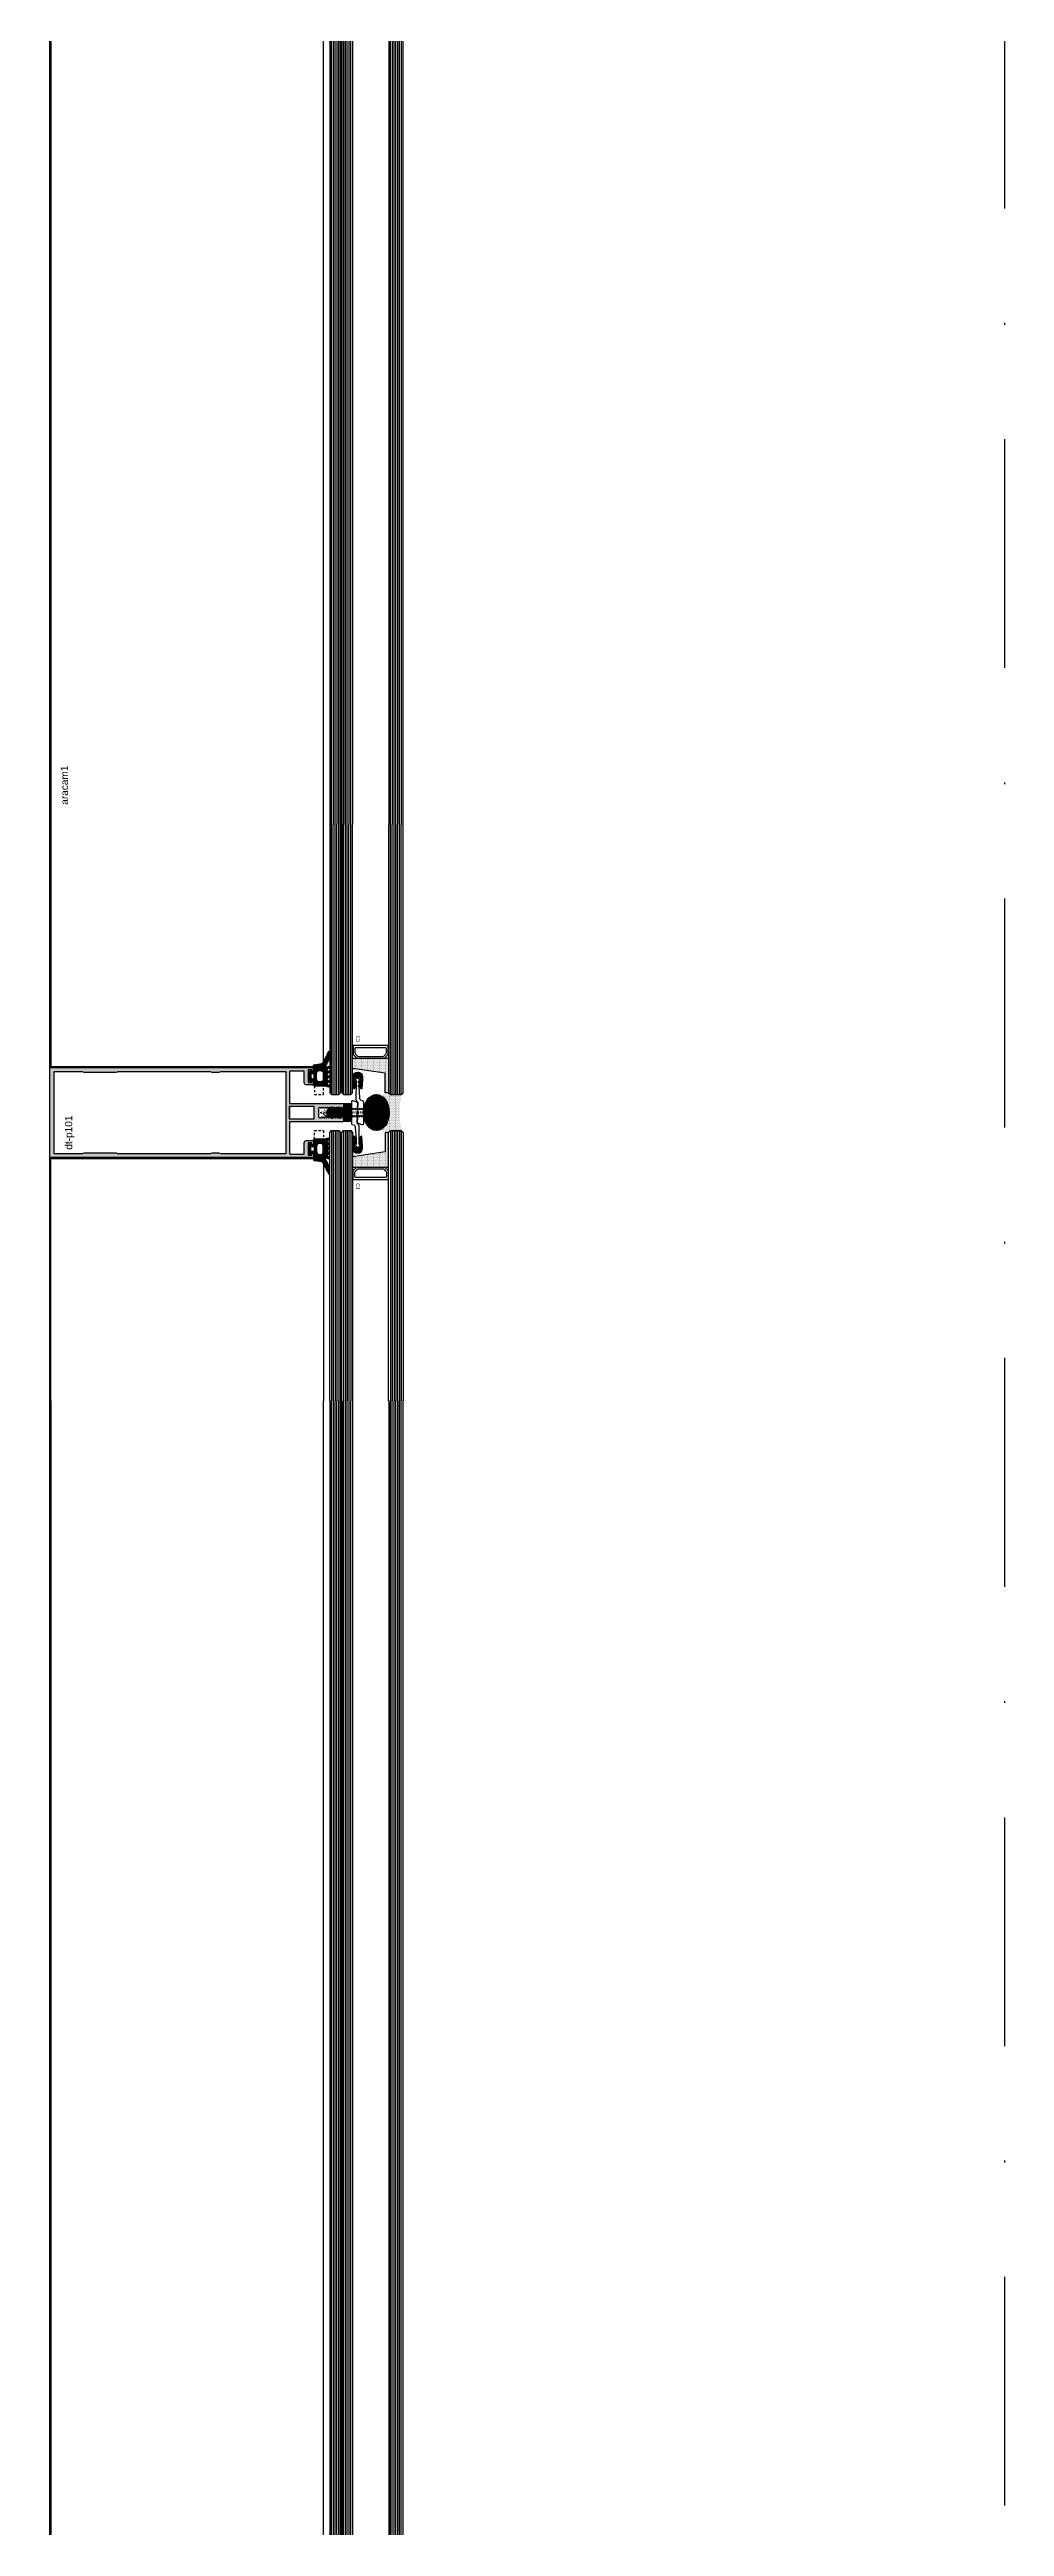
# Model space of a CAD drawing. Header units: inches. Extents: x -772 to 6765, y -813 to 4093.
# Drawn here: x 5997 to 6050, y 1887.1 to 2024.6 of the extents above; entities that cross this region are included whole.
import ezdxf

# ---------------------------------------------------------------- set-up
doc = ezdxf.new("R2010")
doc.units = ezdxf.units.IN
doc.header["$MEASUREMENT"] = 0
for name, pattern in [('DASHDOT', [25.4, 12.7, -6.35, 0, -6.35]), ('HIDDEN', [9.525, 6.35, -3.175]), ('HIDDEN2', [0.1875, 0.125, -0.0625])]:
    doc.linetypes.add(name, pattern=pattern)
for name, color, linetype in [('aksoy_aksesuar', 40, 'Continuous'), ('aksoy_bant', 1, 'Continuous'), ('aksoy_block', 7, 'Continuous'), ('aksoy_detaytarama', 252, 'Continuous'), ('aksoy_fitil', 1, 'Continuous'), ('aksoy_iz', 8, 'HIDDEN'), ('aksoy_kapali', 3, 'Continuous'), ('aksoy_pvc', 245, 'Continuous'), ('aksoy_silikon', 1, 'Continuous'), ('H_FAC_Cam', 153, 'Continuous'), ('H_FAC_Giydirme', 100, 'Continuous'), ('H_GEN_Greyscale1', 251, 'Continuous'), ('H_STR_Aks', 250, 'DASHDOT')]:
    doc.layers.add(name, color=color, linetype=linetype)
doc.layers.add('aksoy_vida', color=8, linetype='Continuous', lineweight=0)
doc.styles.get("Standard").update_dxf_attribs({"font": 'arial.ttf'})

# ---------------------------------------------------------------- blocks, each defined once
blk = doc.blocks.new('RYN_0809271', base_point=(0.007071, -0.007071))
at = {"layer": 'aksoy_detaytarama', "extrusion": (0, 0, -1)}
h = blk.add_hatch(dxfattribs=at)
h.set_pattern_fill('ANSI37', color=256, scale=0.2, angle=90)
h.set_pattern_definition([(135, (5565.3036, -3711.11996), (-0.449012806, -0.449012806), []), (225, (5565.3036, -3711.11996), (0.449012806, -0.449012806), [])])
edge = h.paths.add_edge_path()
edge.add_ellipse((-12.310082, 4.792429), major_axis=(-1.199599, 0), ratio=1, start_angle=-45.01725629, end_angle=45.01725629)
edge.add_line((-13.158071, 3.943929), (-11.300071, 2.084929))
edge.add_ellipse((-10.593746, 2.793201), major_axis=(-1.000272, 0), ratio=1, start_angle=45.078854736, end_angle=90.038648556)
edge.add_line((-10.593071, 1.792929), (-10.076071, 1.792929))
edge.add_ellipse((-10.076048, 1.992985), major_axis=(-0.200056, 0), ratio=1, start_angle=89.993422698, end_angle=224.790710704)
edge.add_line((-9.934071, 2.133929), (-11.351071, 3.550929))
edge.add_ellipse((-11.210095, 3.692873), major_axis=(-0.200056, 0), ratio=1, start_angle=-90.006860777, end_angle=45.19604301, ccw=False)
edge.add_line((-11.210071, 3.892929), (-11.176071, 3.892929))
edge.add_ellipse((-11.175936, 3.692872), major_axis=(-0.200057, 0), ratio=1, start_angle=224.836326451, end_angle=270.038592498, ccw=False)
edge.add_line((-11.034071, 3.833929), (-10.851071, 3.650929))
edge.add_ellipse((-10.710206, 3.792989), major_axis=(-0.20006, 0), ratio=1, start_angle=45.241996465, end_angle=90.038615184)
edge.add_line((-10.710071, 3.592929), (-8.564071, 3.592929))
edge.add_line((-8.564071, 3.592929), (-7.057071, 2.084929))
edge.add_ellipse((-6.350746, 2.793201), major_axis=(-1.000272, 0), ratio=1, start_angle=45.078854736, end_angle=90.038648556)
edge.add_line((-6.350071, 1.792929), (-6.115918, 1.792929))
edge.add_ellipse((-6.115918, 1.992929), major_axis=(-0.2, 0), ratio=1, start_angle=90.000001206, end_angle=225.000058576)
edge.add_line((-5.974497, 2.13435), (-7.433075, 3.592929))
edge.add_line((-7.433075, 3.592929), (-4.507071, 3.592929))
edge.add_ellipse((-4.507071, 3.092929), major_axis=(-0.5, 0), ratio=1, start_angle=179.999957196, end_angle=270.000042804, ccw=False)
edge.add_line((-4.007071, 3.092929), (-4.007071, -0.007071))
edge.add_line((-4.007071, -0.007071), (-0.007071, -0.007071))
edge.add_line((-0.007071, -0.007071), (-0.007071, 3.792929))
edge.add_line((-0.007071, 3.792929), (-0.307071, 4.792929))
edge.add_line((-0.307071, 4.792929), (-0.007071, 5.792929))
edge.add_line((-0.007071, 5.792929), (-0.007071, 9.592929))
edge.add_line((-0.007071, 9.592929), (-4.007071, 9.592929))
edge.add_line((-4.007071, 9.592929), (-4.007071, 6.492929))
edge.add_ellipse((-4.507071, 6.492929), major_axis=(-0.5, 0), ratio=1, start_angle=89.999957196, end_angle=180.000042804, ccw=False)
edge.add_line((-4.507071, 5.992929), (-7.433075, 5.992929))
edge.add_line((-7.433075, 5.992929), (-5.973545, 7.451459))
edge.add_ellipse((-6.114918, 7.592929), major_axis=(-0.2, 0), ratio=1, start_angle=134.980336426, end_angle=270.0000397)
edge.add_line((-6.114918, 7.792929), (-6.350071, 7.792929))
edge.add_ellipse((-6.349884, 6.792994), major_axis=(-0.999936, 0), ratio=1, start_angle=270.010706015, end_angle=315.010184101)
edge.add_line((-7.057071, 7.499929), (-8.564071, 5.992929))
edge.add_line((-8.564071, 5.992929), (-10.710071, 5.992929))
edge.add_ellipse((-10.709351, 5.793225), major_axis=(-0.199706, 0), ratio=1, start_angle=270.206631797, end_angle=315.206109884)
edge.add_line((-10.851071, 5.933929), (-11.034071, 5.750929))
edge.add_ellipse((-11.175084, 5.89334), major_axis=(-0.200414, 0), ratio=1, start_angle=89.717855226, end_angle=134.717333313, ccw=False)
edge.add_line((-11.176071, 5.692929), (-11.210071, 5.692929))
edge.add_ellipse((-11.209948, 5.892631), major_axis=(-0.199702, 0), ratio=1, start_angle=-45.035515694, end_angle=89.964700119, ccw=False)
edge.add_line((-11.351071, 6.033929), (-9.934071, 7.450929))
edge.add_ellipse((-10.075901, 7.59252), major_axis=(-0.200409, 0), ratio=1, start_angle=135.048345638, end_angle=270.048561451)
edge.add_line((-10.076071, 7.792929), (-10.593071, 7.792929))
edge.add_ellipse((-10.592884, 6.792994), major_axis=(-0.999936, 0), ratio=1, start_angle=270.010706015, end_angle=315.010184101)
edge.add_line((-11.300071, 7.499929), (-13.158071, 5.640929))
at = {"layer": 'aksoy_pvc'}
blk.add_lwpolyline([(13.158071, 5.640929, -0.41439), (13.158071, 3.943929), (11.300071, 2.084929, -0.19873), (10.593071, 1.792929), (10.076071, 1.792929, -0.6669), (9.934071, 2.133929), (11.351071, 3.550929, 0.66946), (11.210071, 3.892929), (11.176071, 3.892929, 0.19983), (11.034071, 3.833929), (10.851071, 3.650929, -0.19799), (10.710071, 3.592929), (8.564071, 3.592929), (7.057071, 2.084929, -0.19873), (6.350071, 1.792929), (6.115918, 1.792929, -0.668179), (5.974497, 2.13435), (7.433075, 3.592929), (4.507071, 3.592929, 0.414214), (4.007071, 3.092929), (4.007071, -0.007071), (0.007071, -0.007071), (0.007071, 3.792929), (0.307071, 4.792929), (0.007071, 5.792929), (0.007071, 9.592929), (4.007071, 9.592929), (4.007071, 6.492929, 0.414214), (4.507071, 5.992929), (7.433075, 5.992929), (5.973545, 7.451459, -0.668303), (6.114918, 7.792929), (6.350071, 7.792929, -0.19891), (7.057071, 7.499929), (8.564071, 5.992929), (10.710071, 5.992929, -0.19891), (10.851071, 5.933929), (11.034071, 5.750929, 0.19891), (11.176071, 5.692929), (11.210071, 5.692929, 0.66818), (11.351071, 6.033929), (9.934071, 7.450929, -0.66818), (10.076071, 7.792929), (10.593071, 7.792929, -0.19891), (11.300071, 7.499929), (13.158071, 5.640929)], format="xyb", close=True, dxfattribs=at)
blk = doc.blocks.new('c1(8 20 12) silikon')
at = {"layer": 'aksoy_detaytarama'}
h = blk.add_hatch(dxfattribs=at)
h.set_pattern_fill('DOTS', color=256, scale=0.3)
h.set_pattern_definition([(0, (-3382.41547, -5313.1591), (0.238125, 0.47625), [0, -0.47625])])
h.paths.add_polyline_path([(-45.2, -13), (-45.2, -11), (-34.4, -11), (-31.9, 5.8), (-31.9, 7), (-25.9, 7), (-25.9, -13)])
at = {"layer": 'aksoy_bant'}
for points in [[(-23.7, 7), (-19.2, 7), (-19.2, 6.7), (-23.7, 6.7)], [(-23.7, -12.8), (-19.2, -12.8), (-19.2, -13), (-23.7, -13)]]:
    blk.add_lwpolyline(points, close=True, dxfattribs=at)
at = {"layer": 'aksoy_detaytarama'}
for p, q in [((-46.2, 18.7), (103.8, 18.7)), ((-46.2, 17.7), (103.8, 17.7)), ((-46.2, 16.7), (103.8, 16.7)), ((-46.2, 15.7), (103.8, 15.7)), ((-46.2, 14.7), (103.8, 14.7)), ((-46.2, 12), (103.8, 12)), ((-46.2, 11), (103.8, 11)), ((-46.2, 10), (103.8, 10)), ((-46.2, 9), (103.8, 9)), ((-46.2, 8), (103.8, 8)), ((-46.2, -14), (103.8, -14)), ((-46.2, -15), (103.8, -15)), ((-46.2, -16), (103.8, -16)), ((-46.2, -17), (103.8, -17)), ((-46.2, -18), (103.8, -18)), ((-46.2, -19), (103.8, -19)), ((-46.2, -20), (103.8, -20))]:
    blk.add_line(p, q, dxfattribs=at)
at = {"layer": 'aksoy_detaytarama', "linetype": 'HIDDEN2', "const_width": 0.76}
blk.add_lwpolyline([(103.8, 13.3), (-45.2, 13.3)], dxfattribs=at)
at = {"layer": 'aksoy_silikon'}
blk.add_lwpolyline([(-45.2, -13), (-45.2, -11), (-34.4, -11), (-31.9, 5.8), (-31.9, 7), (-25.9, 7), (-25.9, -13)], close=True, dxfattribs=at)
at = {"layer": 'H_FAC_Cam'}
for points in [[(103.8, 19.7), (-45.2, 19.7), (-46.2, 18.7), (-46.2, 14.7), (-45.2, 13.7), (103.8, 13.7)], [(103.8, 13), (-45.2, 13), (-46.2, 12), (-46.2, 8), (-45.2, 7), (103.8, 7)], [(103.8, -13), (-45.2, -13), (-46.2, -14), (-46.2, -20), (-45.2, -21), (103.8, -21)]]:
    blk.add_lwpolyline(points, dxfattribs=at)
at = {"layer": 'H_FAC_Giydirme', "ltscale": 10}
for points in [[(-19.2, 6.7), (-23.7, 6.7, 0.198912), (-24, 6.6), (-25.8, 4.8, 0.198912), (-25.9, 4.5), (-25.9, -10.6, 0.198912), (-25.8, -10.9), (-24, -12.7, 0.198912), (-23.7, -12.8), (-19.2, -12.8, 0.414214), (-18.9, -12.5), (-18.9, 6.4, 0.414214)], [(-24.7, 4.5, 0.198912), (-25, 3.8), (-25, -9.9, 0.198912), (-24.7, -10.6), (-23.8, -11.5, 0.198912), (-23.1, -11.8), (-20.7, -11.8, 0.414214), (-20.2, -11.3), (-20.2, 5.2, 0.414214), (-20.7, 5.7), (-23.1, 5.7, 0.198912), (-23.8, 5.4)]]:
    blk.add_lwpolyline(points, format="xyb", close=True, dxfattribs=at)
at = {"layer": 'aksoy_kapali', "ltscale": 0.5}
blk.add_text('C1', height=2, dxfattribs=at).set_placement((-17, 3.1))
blk = doc.blocks.new('0340175')
at = {"layer": 'aksoy_aksesuar'}
blk.add_lwpolyline([(4.7, 8.4, 0.014542), (4.7, 8.4), (11, 8.8, 0.296419), (12.3, 9.8), (12.6, 10.7, -0.315299), (13.1, 11), (25.5, 11, -0.520567), (26, 10.4), (25.1, 7.9, -0.315299), (24.6, 7.5), (23.1, 7.5), (23.1, 7.9), (13.2, 7.9), (13.1, 7.7, -0.268481), (11.7, 7), (2.2, 7.1, 0.166636), (1.6, 6.9, -1.979594), (1.6, 8.5, 0.166357), (2.2, 8.4), (4.7, 8.4)], format="xyb", close=True, dxfattribs=at)
blk = doc.blocks.new('RYN_0809850', base_point=(63.7, -37.626821))
at = {"layer": 'aksoy_detaytarama', "extrusion": (0, 0, -1)}
h = blk.add_hatch(dxfattribs=at)
h.set_pattern_fill('ANSI37', color=256, scale=0.2, angle=90)
h.set_pattern_definition([(135, (5448.0269, -3473.27084), (-0.449012806, -0.449012806), []), (225, (5448.0269, -3473.27084), (0.449012806, -0.449012806), [])])
edge = h.paths.add_edge_path()
edge.add_ellipse((-67.207201, -33.379024), major_axis=(-0.2, 0), ratio=1, start_angle=178.540278702, end_angle=314.999999851, ccw=False)
edge.add_line((-67.007266, -33.384119), (-67.024092, -34.044444))
edge.add_line((-67.024092, -34.044444), (-67.874474, -34.894826))
edge.add_line((-67.874474, -34.894826), (-67.78618, -35.910454))
edge.add_line((-67.78618, -35.910454), (-67.407635, -35.531909))
edge.add_ellipse((-67.266213, -35.67333), major_axis=(-0.2, 0), ratio=1, start_angle=178.540339537, end_angle=315.000060687, ccw=False)
edge.add_line((-67.066278, -35.678425), (-67.083105, -36.33875))
edge.add_line((-67.083105, -36.33875), (-68.312597, -37.568242))
edge.add_ellipse((-68.454019, -37.426821), major_axis=(-0.2, 0), ratio=1, start_angle=4.968660374, end_angle=135.000077982, ccw=False)
edge.add_line((-68.653267, -37.444143), (-69.100055, -32.300028))
edge.add_line((-69.100055, -32.300028), (-69.100055, -30.900028))
edge.add_ellipse((-66.400027, -30.900028), major_axis=(-2.700028, 0), ratio=1, start_angle=180, end_angle=360, ccw=False)
edge.add_line((-63.7, -30.900028), (-63.7, -32.298546))
edge.add_line((-63.7, -32.298546), (-64.147337, -37.444143))
edge.add_ellipse((-64.346585, -37.426821), major_axis=(-0.199999, 0), ratio=1, start_angle=44.999976107, end_angle=175.031393715, ccw=False)
edge.add_line((-64.488006, -37.568242), (-65.717499, -36.33875))
edge.add_line((-65.717499, -36.33875), (-65.734325, -35.678425))
edge.add_ellipse((-65.53439, -35.67333), major_axis=(-0.2, 0), ratio=1, start_angle=-134.999999851, end_angle=1.459721298, ccw=False)
edge.add_line((-65.392969, -35.531909), (-65.013919, -35.910959))
edge.add_line((-65.013919, -35.910959), (-64.92558, -34.894826))
edge.add_line((-64.92558, -34.894826), (-65.775963, -34.044444))
edge.add_line((-65.775963, -34.044444), (-65.792789, -33.384119))
edge.add_ellipse((-65.592854, -33.379024), major_axis=(-0.2, 0), ratio=1, start_angle=-134.999999851, end_angle=1.459721298, ccw=False)
edge.add_line((-65.451433, -33.237603), (-64.835091, -33.853945))
edge.add_line((-64.835091, -33.853945), (-64.7, -32.300028))
edge.add_ellipse((-66.400027, -32.300026), major_axis=(-1.700027, 0), ratio=1, start_angle=179.999941581, end_angle=252.905350623)
edge.add_line((-65.900302, -30.675106), (-65.900302, -31.433812))
edge.add_ellipse((-66.400027, -32.300026), major_axis=(-1.000027, 0), ratio=1, start_angle=240.01903866, end_angle=300.017286863)
edge.add_line((-66.900302, -31.434129), (-66.900302, -30.675106))
edge.add_ellipse((-66.400577, -32.300026), major_axis=(-1.700027, 0), ratio=1, start_angle=-72.905350623, end_angle=0.000058419)
edge.add_line((-68.100604, -32.300028), (-67.964964, -33.853945))
edge.add_line((-67.964964, -33.853945), (-67.348622, -33.237603))
at = {"layer": 'aksoy_fitil'}
blk.add_lwpolyline([(67.348622, -33.237603, 0.677431), (67.007266, -33.384119), (67.024092, -34.044444), (67.874474, -34.894826), (67.78618, -35.910454), (67.407635, -35.531909, 0.677431), (67.066278, -35.678425), (67.083105, -36.33875), (68.312597, -37.568242, 0.637263), (68.653267, -37.444143), (69.100055, -32.300028), (69.100055, -30.900028, 1), (63.7, -30.900028), (63.7, -32.298546), (64.147337, -37.444143, 0.637263), (64.488006, -37.568242), (65.717499, -36.33875), (65.734325, -35.678425, 0.677431), (65.392969, -35.531909), (65.013919, -35.910959), (64.92558, -34.894826), (65.775963, -34.044444), (65.792789, -33.384119, 0.677431), (65.451433, -33.237603), (64.835091, -33.853945), (64.7, -32.300028, -0.329293), (65.900302, -30.675106), (65.900302, -31.433812, -0.267941), (66.900302, -31.434129), (66.900302, -30.675106, -0.329293), (68.100604, -32.300028), (67.964964, -33.853945), (67.348622, -33.237603)], format="xyb", close=True, dxfattribs=at)
blk = doc.blocks.new('RYN_0342506', base_point=(58, 24.6))
at = {"layer": 'aksoy_detaytarama', "ltscale": 0.1, "extrusion": (0, 0, -1)}
h = blk.add_hatch(color=256, dxfattribs=at)
h.dxf.hatch_style = 1
h.paths.add_polyline_path([(-88.1, 53), (-88.1, 46.2), (-74.4, 46.2), (-74.4, 53)], flags=16)
edge = h.paths.add_edge_path()
edge.add_arc((-87.6, 72.1), 0.5, 450.0013, 539.9987)
edge.add_line((-88.1, 72.1), (-88.1, 54.7))
edge.add_line((-88.1, 54.7), (-58.5, 54.7))
edge.add_arc((-58.5, 54.2), 0.5, 360, 450, ccw=False)
edge.add_line((-58, 54.2), (-58, 52.5))
edge.add_line((-58, 52.5), (-58.1, 52.5))
edge.add_line((-58.1, 52.5), (-58.3, 52.1))
edge.add_arc((-58.5, 52.2), 0.2, 210, 330, ccw=False)
edge.add_line((-58.7, 52.1), (-58.8, 52.4))
edge.add_arc((-59, 52.3), 0.2, 390, 510)
edge.add_line((-59.2, 52.4), (-59.3, 52.1))
edge.add_arc((-59.5, 52.2), 0.2, 210, 330, ccw=False)
edge.add_line((-59.7, 52.1), (-59.8, 52.4))
edge.add_arc((-60, 52.3), 0.2, 390, 510)
edge.add_line((-60.2, 52.4), (-60.3, 52.1))
edge.add_arc((-60.5, 52.2), 0.2, 210, 330, ccw=False)
edge.add_line((-60.7, 52.1), (-60.8, 52.4))
edge.add_arc((-61, 52.3), 0.2, 390, 510)
edge.add_line((-61.2, 52.4), (-61.3, 52.1))
edge.add_arc((-61.5, 52.2), 0.2, 210, 330, ccw=False)
edge.add_line((-61.7, 52.1), (-61.8, 52.4))
edge.add_arc((-62, 52.3), 0.2, 390, 510)
edge.add_line((-62.2, 52.4), (-62.3, 52.1))
edge.add_arc((-62.5, 52.2), 0.2, 210, 330, ccw=False)
edge.add_line((-62.7, 52.1), (-62.8, 52.4))
edge.add_arc((-63, 52.3), 0.2, 390, 510)
edge.add_line((-63.2, 52.4), (-63.3, 52.1))
edge.add_arc((-63.5, 52.2), 0.2, 210, 330, ccw=False)
edge.add_line((-63.7, 52.1), (-63.8, 52.4))
edge.add_arc((-64, 52.3), 0.2, 390, 510)
edge.add_line((-64.2, 52.4), (-64.3, 52.1))
edge.add_arc((-64.5, 52.2), 0.2, 210, 330, ccw=False)
edge.add_line((-64.7, 52.1), (-64.8, 52.4))
edge.add_arc((-65, 52.3), 0.2, 390, 510)
edge.add_line((-65.2, 52.4), (-65.3, 52.1))
edge.add_arc((-65.5, 52.2), 0.2, 210, 330, ccw=False)
edge.add_line((-65.7, 52.1), (-65.8, 52.4))
edge.add_arc((-66, 52.3), 0.2, 390, 510)
edge.add_line((-66.2, 52.4), (-66.3, 52.1))
edge.add_arc((-66.5, 52.2), 0.2, 210, 330, ccw=False)
edge.add_line((-66.7, 52.1), (-66.8, 52.4))
edge.add_arc((-67, 52.3), 0.2, 390, 510)
edge.add_line((-67.2, 52.4), (-67.3, 52.1))
edge.add_arc((-67.5, 52.2), 0.2, 210, 330, ccw=False)
edge.add_line((-67.7, 52.1), (-67.8, 52.4))
edge.add_arc((-68, 52.3), 0.2, 390, 510)
edge.add_line((-68.2, 52.4), (-68.3, 52.1))
edge.add_arc((-68.5, 52.2), 0.2, 210, 330, ccw=False)
edge.add_line((-68.7, 52.1), (-68.8, 52.4))
edge.add_arc((-69, 52.3), 0.2, 390, 510)
edge.add_line((-69.2, 52.4), (-69.3, 52.1))
edge.add_arc((-69.5, 52.2), 0.2, 210, 330, ccw=False)
edge.add_line((-69.7, 52.1), (-69.8, 52.4))
edge.add_arc((-70, 52.3), 0.2, 390, 510)
edge.add_line((-70.2, 52.4), (-70.3, 52.1))
edge.add_arc((-70.5, 52.2), 0.2, 210, 330, ccw=False)
edge.add_line((-70.7, 52.1), (-70.9, 52.5))
edge.add_line((-70.9, 52.5), (-71, 52.5))
edge.add_arc((-71, 51.5), 1, 450, 540)
edge.add_line((-72, 51.5), (-72, 47.7))
edge.add_arc((-71, 47.7), 1, 540, 630)
edge.add_line((-71, 46.7), (-70.4, 46.7))
edge.add_line((-70.4, 46.7), (-70.2, 47.1))
edge.add_arc((-70, 47), 0.2, 390, 510, ccw=False)
edge.add_line((-69.8, 47.1), (-69.7, 46.8))
edge.add_arc((-69.5, 46.9), 0.2, 570, 690)
edge.add_line((-69.3, 46.8), (-69.2, 47.1))
edge.add_arc((-69, 47), 0.2, 390, 510, ccw=False)
edge.add_line((-68.8, 47.1), (-68.7, 46.8))
edge.add_arc((-68.5, 46.9), 0.2, 570, 690)
edge.add_line((-68.3, 46.8), (-68.2, 47.1))
edge.add_arc((-68, 47), 0.2, 390, 510, ccw=False)
edge.add_line((-67.8, 47.1), (-67.7, 46.8))
edge.add_arc((-67.5, 46.9), 0.2, 570, 690)
edge.add_line((-67.3, 46.8), (-67.2, 47.1))
edge.add_arc((-67, 47), 0.2, 390, 510, ccw=False)
edge.add_line((-66.8, 47.1), (-66.7, 46.8))
edge.add_arc((-66.5, 46.9), 0.2, 570, 690)
edge.add_line((-66.3, 46.8), (-66.2, 47.1))
edge.add_arc((-66, 47), 0.2, 390, 510, ccw=False)
edge.add_line((-65.8, 47.1), (-65.7, 46.8))
edge.add_arc((-65.5, 46.9), 0.2, 570, 690)
edge.add_line((-65.3, 46.8), (-65.2, 47.1))
edge.add_arc((-65, 47), 0.2, 390, 510, ccw=False)
edge.add_line((-64.8, 47.1), (-64.7, 46.8))
edge.add_arc((-64.5, 46.9), 0.2, 570, 690)
edge.add_line((-64.3, 46.8), (-64.2, 47.1))
edge.add_arc((-64, 47), 0.2, 390, 510, ccw=False)
edge.add_line((-63.8, 47.1), (-63.7, 46.8))
edge.add_arc((-63.5, 46.9), 0.2, 570, 690)
edge.add_line((-63.3, 46.8), (-63.2, 47.1))
edge.add_arc((-63, 47), 0.2, 390, 510, ccw=False)
edge.add_line((-62.8, 47.1), (-62.7, 46.8))
edge.add_arc((-62.5, 46.9), 0.2, 570, 690)
edge.add_line((-62.3, 46.8), (-62.2, 47.1))
edge.add_arc((-62, 47), 0.2, 390, 510, ccw=False)
edge.add_line((-61.8, 47.1), (-61.7, 46.8))
edge.add_arc((-61.5, 46.9), 0.2, 570, 690)
edge.add_line((-61.3, 46.8), (-61.2, 47.1))
edge.add_arc((-61, 47), 0.2, 390, 510, ccw=False)
edge.add_line((-60.8, 47.1), (-60.7, 46.8))
edge.add_arc((-60.5, 46.9), 0.2, 570, 690)
edge.add_line((-60.3, 46.8), (-60.2, 47.1))
edge.add_arc((-60, 47), 0.2, 390, 510, ccw=False)
edge.add_line((-59.8, 47.1), (-59.7, 46.8))
edge.add_arc((-59.5, 46.9), 0.2, 570, 690)
edge.add_line((-59.3, 46.8), (-59.2, 47.1))
edge.add_arc((-59, 47), 0.2, 390, 510, ccw=False)
edge.add_line((-58.8, 47.1), (-58.6, 46.7))
edge.add_line((-58.6, 46.7), (-58, 46.7))
edge.add_line((-58, 46.7), (-58, 45))
edge.add_arc((-58.5, 45), 0.5, 270, 360, ccw=False)
edge.add_line((-58.5, 44.5), (-88.2, 44.5))
edge.add_line((-88.1, 44.5), (-88.1, 27.1))
edge.add_arc((-87.6, 27.1), 0.5, 540.0013, 629.9987)
edge.add_line((-87.6, 26.6), (-79.8, 26.6))
edge.add_line((-79.8, 26.6), (-79.8, 32.9))
edge.add_arc((-78.6, 32.9), 1.2, 450, 540, ccw=False)
edge.add_line((-78.6, 34.1), (-75.1, 34.1))
edge.add_arc((-75.1, 33.6), 0.5, 360, 450, ccw=False)
edge.add_line((-74.6, 33.6), (-74.6, 32.2))
edge.add_arc((-74.9, 32.2), 0.3, 270, 360.5033, ccw=False)
edge.add_line((-74.9, 31.9), (-75.1, 31.9))
edge.add_arc((-75.1, 32.4), 0.5, 540, 630, ccw=False)
edge.add_line((-75.6, 32.4), (-75.6, 32.9))
edge.add_line((-75.6, 32.9), (-77.6, 32.9))
edge.add_line((-77.7, 32.9), (-77.6, 29.6))
edge.add_line((-77.7, 29.6), (-77.8, 29.4))
edge.add_line((-77.8, 29.4), (-77.7, 29.2))
edge.add_line((-77.7, 29.2), (-77.7, 25.9))
edge.add_line((-77.7, 25.9), (-75.6, 25.9))
edge.add_line((-75.6, 25.9), (-75.6, 26.4))
edge.add_arc((-75.1, 26.4), 0.5, 450, 540, ccw=False)
edge.add_line((-75.1, 26.9), (-74.9, 26.9))
edge.add_arc((-74.9, 26.6), 0.3, 360, 450, ccw=False)
edge.add_line((-74.6, 26.6), (-74.7, 25.1))
edge.add_arc((-75.1, 25.1), 0.5, 270, 360, ccw=False)
edge.add_line((-75.1, 24.6), (-220.6, 24.6))
edge.add_arc((-220.6, 25.1), 0.5, 540.0003, 629.9997, ccw=False)
edge.add_line((-221.1, 25.1), (-221.1, 74.1))
edge.add_arc((-220.6, 74.1), 0.5, 450.0003, 539.9997, ccw=False)
edge.add_line((-220.6, 74.6), (-75.1, 74.6))
edge.add_arc((-75.1, 74.1), 0.5, 360, 450, ccw=False)
edge.add_line((-74.6, 74.1), (-74.6, 72.6))
edge.add_arc((-74.9, 72.6), 0.3, 270, 360, ccw=False)
edge.add_line((-74.9, 72.3), (-75.1, 72.3))
edge.add_arc((-75.1, 72.8), 0.5, 180, 270, ccw=False)
edge.add_line((-75.6, 72.8), (-75.7, 73.3))
edge.add_line((-75.6, 73.3), (-77.7, 73.3))
edge.add_line((-77.7, 73.3), (-77.7, 70))
edge.add_line((-77.7, 70), (-77.8, 69.8))
edge.add_line((-77.8, 69.8), (-77.6, 69.6))
edge.add_line((-77.7, 69.6), (-77.6, 66.3))
edge.add_line((-77.7, 66.3), (-75.6, 66.3))
edge.add_line((-75.6, 66.3), (-75.6, 66.8))
edge.add_arc((-75.1, 66.8), 0.5, 450, 540, ccw=False)
edge.add_line((-75.1, 67.3), (-74.9, 67.3))
edge.add_arc((-74.9, 67), 0.3, 359.4967, 450, ccw=False)
edge.add_line((-74.6, 67), (-74.6, 65.6))
edge.add_arc((-75.1, 65.6), 0.5, 270, 360, ccw=False)
edge.add_line((-75.1, 65.1), (-78.7, 65.1))
edge.add_arc((-78.6, 66.3), 1.2, 540, 630, ccw=False)
edge.add_line((-79.8, 66.3), (-79.8, 72.6))
edge.add_line((-79.8, 72.6), (-87.6, 72.6))
h.paths.add_polyline_path([(-218.6, 72.4), (-203.1, 72.4), (-202.1, 72.1), (-184.1, 72.1), (-183.1, 72.4), (-132.1, 72.4), (-131.1, 72.1), (-127.1, 72.1), (-126.1, 72.4), (-90.1, 72.4), (-90.1, 26.8), (-126.1, 26.8), (-127.1, 27.1), (-131.1, 27.1), (-132.1, 26.8), (-183.2, 26.8), (-183.1, 26.8), (-184.1, 27.1), (-202.1, 27.1), (-203.1, 26.8), (-218.6, 26.8)], flags=16)
at = {"layer": 'H_FAC_Giydirme', "extrusion": (0, 0, -1)}
blk.add_lwpolyline([(-87.6, 72.6, 0.4142), (-88.1, 72.1), (-88.1, 54.7), (-58.5, 54.7, -0.414214), (-58, 54.2), (-58, 52.5), (-58.1, 52.5), (-58.3, 52.1, -0.57735), (-58.7, 52.1), (-58.8, 52.4, 0.57735), (-59.2, 52.4), (-59.3, 52.1, -0.57735), (-59.7, 52.1), (-59.8, 52.4, 0.57735), (-60.2, 52.4), (-60.3, 52.1, -0.57735), (-60.7, 52.1), (-60.8, 52.4, 0.57735), (-61.2, 52.4), (-61.3, 52.1, -0.57735), (-61.7, 52.1), (-61.8, 52.4, 0.57735), (-62.2, 52.4), (-62.3, 52.1, -0.57735), (-62.7, 52.1), (-62.8, 52.4, 0.57735), (-63.2, 52.4), (-63.3, 52.1, -0.57735), (-63.7, 52.1), (-63.8, 52.4, 0.57735), (-64.2, 52.4), (-64.3, 52.1, -0.57735), (-64.7, 52.1), (-64.8, 52.4, 0.57735), (-65.2, 52.4), (-65.3, 52.1, -0.57735), (-65.7, 52.1), (-65.8, 52.4, 0.57735), (-66.2, 52.4), (-66.3, 52.1, -0.57735), (-66.7, 52.1), (-66.8, 52.4, 0.57735), (-67.2, 52.4), (-67.3, 52.1, -0.57735), (-67.7, 52.1), (-67.8, 52.4, 0.57735), (-68.2, 52.4), (-68.3, 52.1, -0.57735), (-68.7, 52.1), (-68.8, 52.4, 0.57735), (-69.2, 52.4), (-69.3, 52.1, -0.57735), (-69.7, 52.1), (-69.8, 52.4, 0.57735), (-70.2, 52.4), (-70.3, 52.1, -0.57735), (-70.7, 52.1), (-70.9, 52.5), (-71, 52.5, 0.414214), (-72, 51.5), (-72, 47.7, 0.414214), (-71, 46.7), (-70.4, 46.7), (-70.2, 47.1, -0.57735), (-69.8, 47.1), (-69.7, 46.8, 0.57735), (-69.3, 46.8), (-69.2, 47.1, -0.57735), (-68.8, 47.1), (-68.7, 46.8, 0.57735), (-68.3, 46.8), (-68.2, 47.1, -0.57735), (-67.8, 47.1), (-67.7, 46.8, 0.57735), (-67.3, 46.8), (-67.2, 47.1, -0.57735), (-66.8, 47.1), (-66.7, 46.8, 0.57735), (-66.3, 46.8), (-66.2, 47.1, -0.57735), (-65.8, 47.1), (-65.7, 46.8, 0.57735), (-65.3, 46.8), (-65.2, 47.1, -0.57735), (-64.8, 47.1), (-64.7, 46.8, 0.57735), (-64.3, 46.8), (-64.2, 47.1, -0.57735), (-63.8, 47.1), (-63.7, 46.8, 0.57735), (-63.3, 46.8), (-63.2, 47.1, -0.57735), (-62.8, 47.1), (-62.7, 46.8, 0.57735), (-62.3, 46.8), (-62.2, 47.1, -0.57735), (-61.8, 47.1), (-61.7, 46.8, 0.57735), (-61.3, 46.8), (-61.2, 47.1, -0.57735), (-60.8, 47.1), (-60.7, 46.8, 0.57735), (-60.3, 46.8), (-60.2, 47.1, -0.57735), (-59.8, 47.1), (-59.7, 46.8, 0.57735), (-59.3, 46.8), (-59.2, 47.1, -0.57735), (-58.8, 47.1), (-58.6, 46.7), (-58, 46.7), (-58, 45, -0.414214), (-58.5, 44.5), (-88.1, 44.5), (-88.1, 27.1, 0.4142), (-87.6, 26.6), (-79.8, 26.6), (-79.8, 32.9, -0.414214), (-78.6, 34.1), (-75.1, 34.1, -0.414214), (-74.6, 33.6), (-74.6, 32.2, -0.416789), (-74.9, 31.9), (-75.1, 31.9, -0.414214), (-75.6, 32.4), (-75.6, 32.9), (-77.7, 32.9), (-77.7, 29.6), (-77.8, 29.4), (-77.7, 29.2), (-77.7, 25.9), (-75.6, 25.9), (-75.6, 26.4, -0.414214), (-75.1, 26.9), (-74.9, 26.9, -0.414214), (-74.6, 26.6), (-74.6, 25.1, -0.414214), (-75.1, 24.6), (-220.6, 24.6, -0.41421), (-221.1, 25.1), (-221.1, 74.1, -0.41421), (-220.6, 74.6), (-75.1, 74.6, -0.414214), (-74.6, 74.1), (-74.6, 72.6, -0.414214), (-74.9, 72.3), (-75.1, 72.3, -0.414214), (-75.6, 72.8), (-75.6, 73.3), (-77.7, 73.3), (-77.7, 70), (-77.8, 69.8), (-77.7, 69.6), (-77.7, 66.3), (-75.6, 66.3), (-75.6, 66.8, -0.414214), (-75.1, 67.3), (-74.9, 67.3, -0.416789), (-74.6, 67), (-74.6, 65.6, -0.414214), (-75.1, 65.1), (-78.6, 65.1, -0.414214), (-79.8, 66.3), (-79.8, 72.6)], format="xyb", close=True, dxfattribs=at)
for points in [[(-218.6, 72.4), (-203.1, 72.4), (-202.1, 72.1), (-184.1, 72.1), (-183.1, 72.4), (-132.1, 72.4), (-131.1, 72.1), (-127.1, 72.1), (-126.1, 72.4), (-90.1, 72.4), (-90.1, 26.8), (-126.1, 26.8), (-127.1, 27.1), (-131.1, 27.1), (-132.1, 26.8), (-183.2, 26.8), (-183.1, 26.8), (-184.1, 27.1), (-202.1, 27.1), (-203.1, 26.8), (-218.6, 26.8)], [(-88.1, 53), (-88.1, 46.2), (-74.4, 46.2), (-74.4, 53)]]:
    blk.add_lwpolyline(points, close=True, dxfattribs=at)
at = {"layer": 'H_FAC_Giydirme'}
blk.add_lwpolyline([(88.2, 53), (88.2, 46.2), (74.4, 46.2), (74.4, 53), (88.2, 53)], close=True, dxfattribs=at)
blk = doc.blocks.new('RYN_0535462', base_point=(-3.157513, 0))
at = {"layer": 'aksoy_vida', "linetype": 'HIDDEN2', "ltscale": 0.2}
for p, q in [((-2.805812, 6.406192), (-2.328788, 5.929168)), ((-2.805812, 1.591854), (-2.328788, 2.068878)), ((-2.328788, 5.929168), (-2.328788, 2.068878)), ((-2.328788, 5.929168), (-1.837685, 5.929168)), ((-2.328788, 2.068878), (-1.837685, 2.068878)), ((0, 7.9981), (-2.149511, 7.617673)), ((0, 0), (-2.149405, 0.380409)), ((-1.837685, 5.52922), (-1.837685, 5.929168)), ((-1.837685, 2.468826), (-1.837685, 5.52922)), ((-1.837685, 2.468826), (-1.837685, 2.068878)), ((0, 0), (0, 7.9981)), ((0.365632, 6.518694), (0, 6.10062)), ((0, 3.189001), (0.325653, 1.479352)), ((0.325653, 1.479352), (0, 2.049291)), ((0.80563, 2.319242), (0.325653, 1.479352)), ((0.365632, 6.518694), (1.325522, 1.479352)), ((0.84561, 5.678804), (0.365632, 6.518694)), ((0.80563, 2.319242), (0.845625, 2.319242)), ((0.885604, 5.678804), (0.84561, 5.678804)), ((1.325522, 1.479352), (0.845625, 2.319242)), ((1.365502, 6.518694), (0.885604, 5.678804)), ((1.805499, 2.319242), (1.325522, 1.479352)), ((1.365502, 6.518694), (2.325392, 1.479352)), ((1.845479, 5.678804), (1.365502, 6.518694)), ((1.805499, 2.319242), (1.845494, 2.319242)), ((1.885474, 5.678804), (1.845479, 5.678804)), ((2.325392, 1.479352), (1.845494, 2.319242)), ((2.365371, 6.518694), (1.885474, 5.678804)), ((2.805369, 2.319242), (2.325392, 1.479352)), ((2.365371, 6.518694), (3.325261, 1.479352)), ((2.845349, 5.678804), (2.365371, 6.518694)), ((2.805369, 2.319242), (2.845364, 2.319242)), ((2.885344, 5.678804), (2.845349, 5.678804)), ((3.325261, 1.479352), (2.845364, 2.319242)), ((3.365241, 6.518694), (2.885344, 5.678804)), ((3.805239, 2.319242), (3.325261, 1.479352)), ((3.365241, 6.518694), (3.84337, 4.008554)), ((3.365241, 6.518694), (3.84337, 5.682037)), ((3.805239, 2.319242), (3.84337, 2.319242)), ((3.84337, 5.67855), (3.845218, 5.675317)), ((3.84337, 4.005066), (4.325131, 1.475864)), ((3.84337, 2.315755), (3.845233, 2.315755)), ((3.885213, 5.675317), (3.845218, 5.675317)), ((4.325131, 1.475864), (3.845233, 2.315755)), ((4.36511, 6.515207), (3.885213, 5.675317)), ((4.805108, 2.315755), (4.325131, 1.475864)), ((4.36511, 6.515207), (5.325, 1.475864)), ((4.845088, 5.675317), (4.36511, 6.515207)), ((4.805108, 2.315755), (4.845103, 2.315755)), ((4.885083, 5.675317), (4.845088, 5.675317)), ((5.325, 1.475864), (4.845103, 2.315755)), ((5.36498, 6.515207), (4.885083, 5.675317)), ((5.804978, 2.315755), (5.325, 1.475864)), ((5.36498, 6.515207), (6.32487, 1.475864)), ((5.844957, 5.675317), (5.36498, 6.515207)), ((5.804978, 2.315755), (5.844972, 2.315755)), ((5.884952, 5.675317), (5.844957, 5.675317)), ((6.32487, 1.475864), (5.844972, 2.315755)), ((6.36485, 6.515207), (5.884952, 5.675317)), ((6.804847, 2.315755), (6.32487, 1.475864)), ((6.36485, 6.515207), (6.94337, 3.47802)), ((6.844827, 5.675317), (6.36485, 6.515207)), ((6.804847, 2.315755), (6.844842, 2.315755)), ((6.84337, 5.67855), (6.845218, 5.675317)), ((6.84337, 4.005066), (7.325131, 1.475864)), ((6.84337, 2.315755), (6.845233, 2.315755)), ((6.884822, 5.675317), (6.844827, 5.675317)), ((6.844842, 2.315755), (6.94337, 2.143316)), ((6.885213, 5.675317), (6.845218, 5.675317)), ((7.325131, 1.475864), (6.845233, 2.315755)), ((6.884822, 5.675317), (6.94337, 5.777785)), ((7.36511, 6.515207), (6.885213, 5.675317)), ((7.805108, 2.315755), (7.325131, 1.475864)), ((7.36511, 6.515207), (8.325, 1.475864)), ((7.845088, 5.675317), (7.36511, 6.515207)), ((7.805108, 2.315755), (7.845103, 2.315755)), ((7.885083, 5.675317), (7.845088, 5.675317)), ((8.325, 1.475864), (7.845103, 2.315755)), ((8.36498, 6.515207), (7.885083, 5.675317)), ((8.804978, 2.315755), (8.325, 1.475864)), ((8.36498, 6.515207), (9.32487, 1.475864)), ((8.844957, 5.675317), (8.36498, 6.515207)), ((8.804978, 2.315755), (8.844972, 2.315755)), ((8.884952, 5.675317), (8.844957, 5.675317)), ((9.32487, 1.475864), (8.844972, 2.315755)), ((9.36485, 6.515207), (8.884952, 5.675317)), ((9.804847, 2.315755), (9.32487, 1.475864)), ((9.36485, 6.515207), (9.94337, 3.47802)), ((9.844827, 5.675317), (9.36485, 6.515207)), ((9.804847, 2.315755), (9.844842, 2.315755)), ((9.84337, 5.67855), (9.845218, 5.675317)), ((9.84337, 4.005066), (10.325131, 1.475864)), ((9.84337, 2.315755), (9.845233, 2.315755)), ((9.884822, 5.675317), (9.844827, 5.675317)), ((9.844842, 2.315755), (9.94337, 2.143316)), ((9.885213, 5.675317), (9.845218, 5.675317)), ((10.325131, 1.475864), (9.845233, 2.315755)), ((9.884822, 5.675317), (9.94337, 5.777785)), ((10.36511, 6.515207), (9.885213, 5.675317)), ((10.805108, 2.315755), (10.325131, 1.475864)), ((10.36511, 6.515207), (11.325, 1.475864)), ((10.845088, 5.675317), (10.36511, 6.515207)), ((10.805108, 2.315755), (10.845103, 2.315755)), ((10.885083, 5.675317), (10.845088, 5.675317)), ((11.325, 1.475864), (10.845103, 2.315755)), ((11.36498, 6.515207), (10.885083, 5.675317)), ((11.804978, 2.315755), (11.325, 1.475864)), ((11.36498, 6.515207), (12.32487, 1.475864)), ((11.844957, 5.675317), (11.36498, 6.515207)), ((11.804978, 2.315755), (11.844972, 2.315755)), ((11.884952, 5.675317), (11.844957, 5.675317)), ((12.32487, 1.475864), (11.844972, 2.315755)), ((12.36485, 6.515207), (11.884952, 5.675317)), ((12.804847, 2.315755), (12.32487, 1.475864)), ((12.36485, 6.515207), (12.94337, 3.47802)), ((12.844827, 5.675317), (12.36485, 6.515207)), ((12.804847, 2.315755), (12.844842, 2.315755)), ((12.84337, 5.682037), (12.845218, 5.678804)), ((12.84337, 4.008554), (13.325131, 1.479352)), ((12.84337, 2.319242), (12.845233, 2.319242)), ((12.884822, 5.675317), (12.844827, 5.675317)), ((12.844842, 2.315755), (12.94337, 2.143316)), ((12.885213, 5.678804), (12.845218, 5.678804)), ((13.325131, 1.479352), (12.845233, 2.319242)), ((12.884822, 5.675317), (12.94337, 5.777785)), ((13.36511, 6.518694), (12.885213, 5.678804)), ((13.805108, 2.319242), (13.325131, 1.479352)), ((13.36511, 6.518694), (14.325, 1.479352)), ((13.845088, 5.678804), (13.36511, 6.518694)), ((13.805108, 2.319242), (13.845103, 2.319242)), ((13.885083, 5.678804), (13.845088, 5.678804)), ((14.325, 1.479352), (13.845103, 2.319242)), ((14.36498, 6.518694), (13.885083, 5.678804)), ((14.804978, 2.319242), (14.325, 1.479352)), ((14.36498, 6.518694), (15.32487, 1.479352)), ((14.844957, 5.678804), (14.36498, 6.518694)), ((14.804978, 2.319242), (14.844972, 2.319242)), ((14.884952, 5.678804), (14.844957, 5.678804)), ((15.32487, 1.479352), (14.844972, 2.319242)), ((15.36485, 6.518694), (14.884952, 5.678804)), ((15.804847, 2.319242), (15.32487, 1.479352)), ((15.36485, 6.518694), (15.94337, 3.481507)), ((15.844827, 5.678804), (15.36485, 6.518694)), ((15.804847, 2.319242), (15.844842, 2.319242)), ((15.884822, 5.678804), (15.844827, 5.678804)), ((15.844842, 2.319242), (15.94337, 2.146803)), ((15.884822, 5.678804), (15.94337, 5.781273)), ((15.94337, 5.781273), (16.364719, 6.518694)), ((15.94337, 3.481507), (16.324739, 1.479352)), ((15.94337, 2.146803), (16.324739, 1.479352)), ((16.804717, 2.319242), (16.324739, 1.479352)), ((16.364719, 6.518694), (17.324609, 1.479352)), ((16.844697, 5.678804), (16.364719, 6.518694)), ((16.804717, 2.319242), (16.844712, 2.319242)), ((16.884691, 5.678804), (16.844697, 5.678804)), ((17.324609, 1.479352), (16.844712, 2.319242)), ((17.364589, 6.518694), (16.884691, 5.678804)), ((17.804586, 2.319242), (17.324609, 1.479352)), ((17.364589, 6.518694), (18.324478, 1.479352)), ((17.844566, 5.678804), (17.364589, 6.518694)), ((17.804586, 2.319242), (17.844581, 2.319242)), ((17.884561, 5.678804), (17.844566, 5.678804)), ((18.324478, 1.479352), (17.844581, 2.319242)), ((18.364458, 6.518694), (17.884561, 5.678804)), ((18.804456, 2.319242), (18.324478, 1.479352)), ((18.364458, 6.518694), (19.324348, 1.479352)), ((18.844436, 5.678804), (18.364458, 6.518694)), ((18.804456, 2.319242), (18.844451, 2.319242)), ((18.88443, 5.678804), (18.844436, 5.678804)), ((19.324348, 1.479352), (18.844451, 2.319242)), ((19.364328, 6.518694), (18.88443, 5.678804)), ((19.804325, 2.319242), (19.324348, 1.479352)), ((19.364328, 6.518694), (20.324218, 1.770514)), ((19.844305, 5.678804), (19.364328, 6.518694)), ((24.197932, 3.99905), (19.751782, 5.840705)), ((19.804325, 2.319242), (19.84432, 2.319242)), ((20.324218, 1.770514), (19.84432, 2.319242)), ((20.895401, 2.631097), (20.324218, 1.770514)), ((20.868185, 4.569428), (21.324087, 2.452554)), ((20.895401, 2.631097), (20.932351, 2.646402)), ((21.324087, 2.452554), (20.932351, 2.646402)), ((21.89527, 3.045257), (21.324087, 2.452554)), ((21.868054, 4.983587), (21.872658, 4.96221)), ((21.89527, 3.045257), (21.932221, 3.060562)), ((22.323957, 2.866713), (21.932221, 3.060562)), ((22.080096, 3.999023), (22.323957, 2.866713)), ((22.463929, 3.280802), (22.323957, 2.866713)), ((22.463929, 3.280802), (24.197867, 3.999023))]:
    blk.add_line(p, q, dxfattribs=at)
for centre, radius, start, end in [((5.255165, 3.999161), 8.412678, 156.269216, 203.732657), ((-2.080061, 7.223801), 0.399948, 100, 156.269216), ((-2.079955, 0.77428), 0.399948, 203.732657, 260), ((-3.689975, 3.999023), 2.402599, 320.439509, 39.560491), ((23.22116, 7.801328), 3.988515, 212.151434, 279.522411)]:
    blk.add_arc(centre, radius, start, end, dxfattribs=at)
blk = doc.blocks.new('0809820')
at = {"layer": 'aksoy_detaytarama'}
h = blk.add_hatch(dxfattribs=at)
h.set_pattern_fill('ANSI37', color=256, scale=0.2)
h.set_pattern_definition([(45, (-296524.0454, 750872.1416), (-0.44901280605, 0.44901280605), []), (135, (-296524.0454, 750872.1416), (-0.44901280605, -0.44901280605), [])])
edge = h.paths.add_edge_path(flags=16)
edge.add_arc((-0.7, -2.7), 0.75, 180, 270, ccw=False)
edge.add_line((-1.4, -2.7), (-1.4, -2.2))
edge.add_arc((-0.7, -2.2), 0.75, 90, 180, ccw=False)
edge.add_line((-0.7, -1.5), (0.7, -1.5))
edge.add_arc((0.7, -2.3), 0.75, 0, 90, ccw=False)
edge.add_line((1.4, -2.2), (1.4, -2.7))
edge.add_arc((0.7, -2.7), 0.75, 270, 360, ccw=False)
edge.add_line((0.7, -3.4), (-0.7, -3.4))
edge = h.paths.add_edge_path(flags=16)
edge.add_arc((1.6, -6.9), 1.5, 270, 360)
edge.add_line((3.1, -6.9), (3.1, -6.2))
edge.add_arc((1.6, -6.2), 1.5, 0, 90)
edge.add_line((1.6, -4.7), (-1.6, -4.7))
edge.add_arc((-1.6, -6.2), 1.5, 90, 180)
edge.add_line((-3.1, -6.2), (-3.1, -6.9))
edge.add_arc((-1.6, -6.9), 1.5, 180, 270)
edge.add_line((-1.6, -8.4), (1.6, -8.4))
edge = h.paths.add_edge_path()
edge.add_arc((-13.4, -11.5), 0.476, 97.1866, 270)
edge.add_line((-13.4, -12), (-11.8, -12))
edge.add_arc((-12.8, -0.9), 11.2, 274.9241, 310.5462)
edge.add_arc((-5.3, -9.6), 0.303, -8.2814, 128.1279, ccw=False)
edge.add_arc((-10, -9.5), 5, 337.5904, 358.6014, ccw=False)
edge.add_arc((-4.9, -11.5), 0.5, 171.7868, 343.8752)
edge.add_line((-4.4, -11.6), (-3.9, -10.5))
edge.add_arc((-3.7, -10.6), 0.2, 30.0135, 163.44, ccw=False)
edge.add_line((-3.5, -10.5), (-2.5, -11.9))
edge.add_arc((-2.3, -11.8), 0.199, 209.4767, 330.5233)
edge.add_line((-2.2, -11.9), (-1.2, -10.5))
edge.add_arc((-1, -10.6), 0.2, 30.0128, 149.9872, ccw=False)
edge.add_line((-0.8, -10.5), (0.1, -11.9))
edge.add_arc((0.3, -11.8), 0.199, 209.4767, 330.5233)
edge.add_line((0.5, -11.9), (1.5, -10.5))
edge.add_arc((1.6, -10.6), 0.2, 30.0128, 149.9872, ccw=False)
edge.add_line((1.8, -10.5), (2.8, -11.9))
edge.add_arc((3, -11.8), 0.199, 209.6384, 330.3616)
edge.add_line((3.1, -11.9), (4.1, -10.5))
edge.add_arc((4.3, -10.6), 0.2, 16.1286, 150.8389, ccw=False)
edge.add_line((4.5, -10.5), (5, -11.6))
edge.add_arc((5.5, -11.5), 0.5, 196.1248, 368.2132)
edge.add_arc((15.9, -8.2), 10.4, 181.0695, 197.7419, ccw=False)
edge.add_line((5.5, -8.4), (5.5, -3.5))
edge.add_arc((5, -3.5), 0.5, 0, 90)
edge.add_line((5, -3), (2.5, -3))
edge.add_line((2.5, -3), (2.5, -1.8))
edge.add_line((2.5, -1.8), (2.9, -1.6))
edge.add_arc((2.8, -1.3), 0.3, 298.0725, 405.8706)
edge.add_line((3, -1.1), (2.5, -0.6))
edge.add_arc((1.8, -1.3), 1, 45.8706, 90)
edge.add_line((1.8, -0.3), (-1.8, -0.3))
edge.add_arc((-1.8, -1.3), 1, 90, 134.1294)
edge.add_line((-2.5, -0.6), (-3, -1.1))
edge.add_arc((-2.8, -1.3), 0.3, 134.1294, 241.9275)
edge.add_line((-2.9, -1.6), (-2.5, -1.8))
edge.add_line((-2.5, -1.8), (-2.5, -3))
edge.add_line((-2.5, -3), (-5.9, -3))
edge.add_arc((-5.9, -3.5), 0.5, 89.9922, 179.9963)
edge.add_line((-6.4, -3.5), (-7, -7.6))
edge.add_arc((-7.2, -7.6), 0.2, 318.1882, 350.6144, ccw=False)
edge.add_arc((-14.6, -1.8), 9.59, 297.3979, 321.5441, ccw=False)
edge.add_arc((-15.6, 5.6), 16.8, 277.5111, 288.9971, ccw=False)
at = {"layer": 'aksoy_fitil'}
blk.add_lwpolyline([(-13.5, -11.1, 0.939173), (-13.4, -12), (-11.8, -12, 0.156695), (-5.5, -9.4, -0.67711), (-5, -9.6, -0.091936), (-5.4, -11.4, 0.933237), (-4.4, -11.6), (-3.9, -10.5, -0.658293), (-3.5, -10.5), (-2.5, -11.9, 0.583456), (-2.2, -11.9), (-1.2, -10.5, -0.577202), (-0.8, -10.5), (0.1, -11.9, 0.583456), (0.5, -11.9), (1.5, -10.5, -0.577202), (1.8, -10.5), (2.8, -11.9, 0.581566), (3.1, -11.9), (4.1, -10.5, -0.666352), (4.5, -10.5), (5, -11.6, 0.933237), (6, -11.4, -0.072876), (5.5, -8.4), (5.5, -3.5, 0.414214), (5, -3), (2.5, -3), (2.5, -1.8), (2.9, -1.6, 0.508416), (3, -1.1), (2.5, -0.6, 0.194966), (1.8, -0.3), (-1.8, -0.3, 0.194966), (-2.5, -0.6), (-3, -1.1, 0.508416), (-2.9, -1.6), (-2.5, -1.8), (-2.5, -3), (-5.9, -3, 0.414235), (-6.4, -3.5), (-7, -7.6, -0.142438), (-7.1, -7.7, -0.105749), (-10.2, -10.3, -0.050159), (-13.4, -11.1)], format="xyb", dxfattribs=at)
for points in [[(1.6, -8.4, 0.414214), (3.1, -6.9), (3.1, -6.2, 0.414214), (1.6, -4.7), (-1.6, -4.7, 0.414214), (-3.1, -6.2), (-3.1, -6.9, 0.414214), (-1.6, -8.4)], [(-0.7, -3.4, -0.414214), (-1.4, -2.7), (-1.4, -2.2, -0.414214), (-0.7, -1.5), (0.7, -1.5, -0.414214), (1.4, -2.2), (1.4, -2.7, -0.414214), (0.7, -3.4)]]:
    blk.add_lwpolyline(points, format="xyb", close=True, dxfattribs=at)
blk = doc.blocks.new('dt-p101')
at = {"layer": 'aksoy_detaytarama'}
h = blk.add_hatch(dxfattribs=at)
h.set_pattern_fill('ANSI37', color=256, scale=0.2)
h.set_pattern_definition([(45, (-5061.24444, -5988.31404), (-0.449012806, 0.449012806), []), (135, (-5061.24444, -5988.31404), (-0.449012806, -0.449012806), [])])
edge = h.paths.add_edge_path()
edge.add_ellipse((0, -179.2), major_axis=(-10, 0), ratio=0.714723, start_angle=0, end_angle=360)
h = blk.add_hatch(dxfattribs=at)
h.set_pattern_fill('DOTS', color=256, scale=0.3)
h.set_pattern_definition([(0, (-5061.24444, -5988.31404), (0.238125, 0.47625), [0, -0.47625])])
edge = h.paths.add_edge_path()
edge.add_ellipse((0, -179.2), major_axis=(-10, 0), ratio=0.714723, start_angle=0, end_angle=179.9996, ccw=False)
edge.add_line((-10, -179.2), (-10, -193.1))
edge.add_arc((0, -242.6), 50.6, 78.5929, 101.4071, ccw=False)
edge.add_line((10, -193.1), (10, -179.2))
at = {"layer": 'aksoy_bant'}
blk.add_ellipse((0, -179.2), major_axis=(-10, 0), ratio=0.714723, dxfattribs=at)
at = {"layer": 'aksoy_iz', "ltscale": 0.2}
for points in [[(-14.8, -144.8), (-10, -144.8), (-10, -149.8), (-14.7, -149.8)], [(14.8, -144.8), (10, -144.8), (10, -149.8), (14.7, -149.8)]]:
    blk.add_lwpolyline(points, dxfattribs=at)
at = {"layer": 'H_GEN_Greyscale1'}
for p, q in [((-28.6, -149.8), (-160, -149.8)), ((28.6, -149.8), (160, -149.8))]:
    blk.add_line(p, q, dxfattribs=at)
for points in [[(-160, 1.5), (-25.5, 1.5), (-25.5, -144.3)], [(160, 1.5), (25.5, 1.5), (25.5, -144.3)]]:
    blk.add_lwpolyline(points, dxfattribs=at)
at = {"layer": 'aksoy_block', "extrusion": (0, 0, -1), "rotation": 90}
for name, p in [('RYN_0342506', (25, -161)), ('RYN_0535462', (4, -175.3)), ('RYN_0809271', (4.8, -165)), ('RYN_0809850', (-13.1, -171.5))]:
    blk.add_blockref(name, p, dxfattribs=at)
at = {"layer": 'aksoy_block'}
for name, p in [('0809820', (-20.2, -141.3)), ('c1(8 20 12) silikon', (56.2, -173)), ('0340175', (-19.3, -176.5))]:
    blk.add_blockref(name, p, dxfattribs=at)
at = {"layer": 'aksoy_block', "xscale": -1}
for name, p in [('0809820', (20.2, -141.3)), ('c1(8 20 12) silikon', (-56.2, -173))]:
    blk.add_blockref(name, p, dxfattribs=at)
at = {"layer": 'aksoy_block', "extrusion": (0, 0, -1), "xscale": -1, "rotation": 270}
blk.add_blockref('RYN_0809850', (13.1, -171.5), dxfattribs=at)
blk.add_blockref('RYN_0809850', (13.1, -171.5), dxfattribs=at)
at = {"layer": 'aksoy_block', "rotation": 180}
blk.add_blockref('0340175', (19.2, -161), dxfattribs=at)
at = {"layer": 'aksoy_kapali', "ltscale": 0.5}
blk.add_text('dt-p101', height=4, dxfattribs=at).set_placement((-20.6, -10.4))
blk = doc.blocks.new('*U213')
at = {"layer": 'aksoy_detaytarama'}
for p, q in [((-88.7, -118.8), (653.8, -118.8)), ((-88.7, -119.8), (653.8, -119.8)), ((-88.7, -120.8), (653.8, -120.8)), ((-88.7, -121.8), (653.8, -121.8)), ((-88.7, -122.8), (653.8, -122.8)), ((-88.7, -125.5), (653.8, -125.5)), ((-88.7, -126.5), (653.8, -126.5)), ((-88.7, -127.5), (653.8, -127.5)), ((-88.7, -128.5), (653.8, -128.5)), ((-88.7, -129.5), (653.8, -129.5)), ((-88.7, -151.5), (653.8, -151.5)), ((-88.7, -152.5), (653.8, -152.5)), ((-88.7, -153.5), (653.8, -153.5)), ((-88.7, -154.5), (653.8, -154.5)), ((-88.7, -155.5), (653.8, -155.5)), ((-88.7, -156.5), (653.8, -156.5)), ((-88.7, -157.5), (653.8, -157.5))]:
    blk.add_line(p, q, dxfattribs=at)
at = {"layer": 'aksoy_detaytarama', "linetype": 'HIDDEN2', "const_width": 0.76}
blk.add_lwpolyline([(653.8, -124.1), (-88.7, -124.1)], dxfattribs=at)
at = {"layer": 'H_FAC_Cam'}
for points in [[(653.8, -117.8), (-88.7, -117.8)], [(-88.7, -123.8), (653.8, -123.8)], [(653.8, -124.5), (-88.7, -124.5)], [(-88.7, -130.5), (653.8, -130.5)], [(653.8, -150.5), (-88.7, -150.5)], [(-88.7, -158.5), (653.8, -158.5)]]:
    blk.add_lwpolyline(points, dxfattribs=at)
at = {"layer": 'H_GEN_Greyscale1'}
blk.add_line((-88.7, -114.3), (653.8, -114.3), dxfattribs=at)
blk.add_lwpolyline([(653.8, 37.1), (-88.7, 37.1)], dxfattribs=at)
at = {"layer": 'aksoy_kapali', "ltscale": 0.5}
blk.add_text('aracam1', height=4, dxfattribs=at).set_placement((-77.8, 27.5))

msp = doc.modelspace()

# ---------------------------------------------------------------- linework, layer by layer
at = {"layer": 'H_GEN_Greyscale1'}
msp.add_line((5997, 2491.875), (5997, 1753.125), dxfattribs=at)
at = {"layer": 'H_STR_Aks'}
msp.add_line((6050, 4043.005), (6050, -712.77), dxfattribs=at)

# ---------------------------------------------------------------- block references
at = {"layer": 'aksoy_block', "xscale": 0.1, "yscale": 0.1, "zscale": 0.1, "rotation": 90}
for name, p in [('*U213', (6000.776, 1990.493)), ('dt-p101', (5997.219, 1965.625)), ('*U213', (6000.774, 1884.242))]:
    msp.add_blockref(name, p, dxfattribs=at)

doc.saveas('drawing.dxf')
